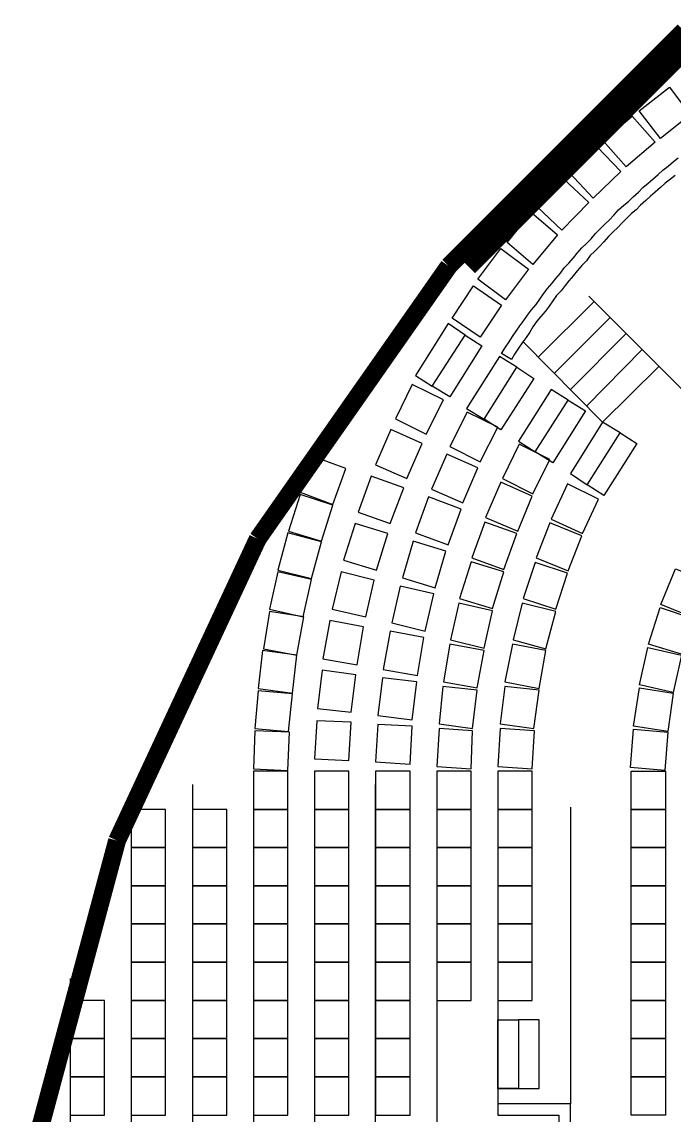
# Model space of a CAD drawing. Header units: millimetres. Extents: x -30921 to 91963, y -65754 to 26853.
# Drawn here: x -30015 to -21473, y 4031 to 18339 of the extents above; entities that cross this region are included whole.
import ezdxf

# ---------------------------------------------------------------- set-up
doc = ezdxf.new("R2010")
doc.units = ezdxf.units.MM
doc.header["$LTSCALE"] = 0.1
doc.header["$MEASUREMENT"] = 0
for name, color, linetype in [('GRADIN ESCALIER', 7, 'CONTINUOUS'), ('GRADINS_FIXES_BAS', 7, 'CONTINUOUS'), ('GRADINS_FIXES_HAUT', 7, 'CONTINUOUS'), ('SALLE CONTOUR', 7, 'CONTINUOUS')]:
    doc.layers.add(name, color=color, linetype=linetype)

msp = doc.modelspace()

# ---------------------------------------------------------------- linework, layer by layer
at = {"layer": 'GRADIN ESCALIER', "color": 7, "linetype": 'Continuous'}
for p, q in [((-21221.628, 13379.876), (-22591.628, 14749.876)), ((-23251.628, 13949.876), (-22521.628, 14679.876)), ((-23041.628, 13739.876), (-22311.628, 14469.876)), ((-22831.628, 13529.876), (-22101.628, 14259.876)), ((-22831.628, 13529.876), (-22101.628, 14259.876)), ((-22411.628, 13099.876), (-23451.628, 14149.876)), ((-22621.628, 13309.876), (-21891.628, 14049.876)), ((-22411.628, 13099.876), (-21671.628, 13829.876)), ((-27781.629, 8359.876), (-27781.629, -20820.124)), ((-26981.629, 8359.876), (-26981.629, -20820.124)), ((-26181.629, 8359.876), (-26181.629, -17670.124)), ((-25381.628, -70.124), (-25381.628, 8359.876)), ((-24581.628, 8359.876), (-24581.628, 2829.876)), ((-23781.629, 8359.876), (-23781.629, 4179.876)), ((-28581.628, 8189.876), (-28581.628, -20820.124)), ((-22831.628, 8059.876), (-22831.628, 4179.876)), ((-29381.628, 5819.876), (-29381.628, -20820.124))]:
    msp.add_line(p, q, dxfattribs=at)
for points in [[(-21461.628, 16329.876), (-21521.628, 16279.876), (-21591.628, 16229.876), (-21651.628, 16169.876), (-21721.628, 16109.876), (-21781.628, 16059.876), (-21841.628, 15999.876), (-21911.628, 15939.876), (-21971.628, 15879.876), (-22031.628, 15829.876), (-22091.628, 15769.876), (-22151.628, 15709.876), (-22211.628, 15649.876), (-22271.628, 15589.876), (-22331.628, 15529.876), (-22391.628, 15459.876), (-22451.628, 15399.876), (-22511.628, 15339.876), (-22571.628, 15279.876), (-22621.628, 15209.876), (-22681.628, 15149.876), (-22741.628, 15079.876), (-22791.628, 15019.876), (-22851.628, 14949.876), (-22901.628, 14889.876), (-22951.628, 14819.876), (-23011.628, 14759.876), (-23061.628, 14689.876), (-23111.628, 14619.876), (-23161.628, 14549.876), (-23221.628, 14479.876), (-23271.629, 14419.876), (-23321.628, 14349.876), (-23361.628, 14279.876), (-23411.628, 14209.876), (-23461.628, 14139.876), (-23511.629, 14069.876), (-23561.628, 13989.876), (-23601.628, 13919.876), (-23731.628, 13999.876), (-23681.628, 14079.876), (-23631.628, 14149.876), (-23591.628, 14219.876), (-23541.628, 14289.876), (-23491.628, 14359.876), (-23441.628, 14429.876), (-23391.629, 14499.876), (-23341.628, 14569.876), (-23281.628, 14639.876), (-23231.629, 14709.876), (-23181.628, 14779.876), (-23131.628, 14849.876), (-23071.628, 14919.876), (-23021.628, 14979.876), (-22961.628, 15049.876), (-22911.628, 15119.876), (-22851.628, 15179.876), (-22791.628, 15249.876), (-22741.628, 15309.876), (-22681.628, 15379.876), (-22621.628, 15439.876), (-22561.628, 15499.876), (-22501.628, 15569.876), (-22441.628, 15629.876), (-22381.628, 15689.876), (-22321.628, 15749.876), (-22261.628, 15809.876), (-22201.628, 15879.876), (-22131.628, 15939.876), (-22071.628, 15989.876), (-22011.628, 16049.876), (-21941.628, 16109.876), (-21881.628, 16169.876), (-21811.628, 16229.876), (-21751.628, 16279.876), (-21681.628, 16339.876), (-21621.628, 16399.876), (-21551.628, 16449.876), (-21481.628, 16509.876), (-21421.628, 16559.876)], [(-24211.628, 14239.876), (-24431.628, 14389.876), (-24861.628, 13709.876), (-24641.629, 13569.876), (-24211.628, 14239.876), (-23991.628, 14099.876), (-24411.628, 13429.876), (-24641.629, 13569.876)], [(-23531.628, 13819.876), (-23761.628, 13959.876), (-24191.628, 13279.876), (-23961.628, 13139.876), (-23531.628, 13819.876), (-23311.628, 13669.876), (-23741.628, 12999.876), (-23961.628, 13139.876)], [(-22861.628, 13389.876), (-23081.628, 13529.876), (-23511.629, 12849.876), (-23291.628, 12709.876), (-22861.628, 13389.876), (-22631.628, 13249.876), (-23061.628, 12569.876), (-23291.628, 12709.876)], [(-22181.629, 12959.876), (-22411.628, 13099.876), (-22831.628, 12429.876), (-22611.628, 12279.876), (-22181.629, 12959.876), (-21961.628, 12819.876), (-22391.628, 12139.876), (-22611.628, 12279.876)], [(-23511.629, 4379.876), (-23781.629, 4379.876), (-23511.629, 4379.876), (-23781.629, 4379.876), (-23781.629, 5279.876), (-23511.629, 5279.876), (-23511.629, 4379.876), (-23241.628, 4379.876), (-23241.628, 5279.876), (-23511.629, 5279.876)]]:
    msp.add_lwpolyline(points, dxfattribs=at)
msp.add_lwpolyline([(-23781.629, 4029.876), (-22981.629, 4029.876), (-22981.629, 359.876), (-22831.628, 359.876), (-22831.628, 4179.876), (-23781.629, 4179.876)], close=True, dxfattribs=at)
at = {"layer": 'GRADINS_FIXES_BAS', "color": 7, "linetype": 'Continuous'}
for points in [[(-21456.628, 11182.876), (-21036.628, 11012.876), (-21226.628, 10542.876), (-21646.628, 10712.876)], [(-21656.628, 10672.876), (-21226.628, 10532.876), (-21376.628, 10062.876), (-21806.628, 10192.876)], [(-21816.628, 10152.876), (-21376.628, 10052.876), (-21486.628, 9562.876), (-21926.628, 9662.876)], [(-21926.628, 9622.876), (-21486.628, 9552.876), (-21556.629, 9052.876), (-22006.628, 9122.876)], [(-22006.628, 9082.876), (-21556.629, 9042.876), (-21596.628, 8542.876), (-22046.628, 8582.876)], [(-22036.629, 8532.876), (-21586.629, 8532.876), (-21586.629, 8032.876), (-22036.629, 8032.876)], [(-22036.629, 8032.876), (-21586.629, 8032.876), (-21586.629, 7532.876), (-22036.629, 7532.876)], [(-22036.629, 7532.876), (-21586.629, 7532.876), (-21586.629, 7032.876), (-22036.629, 7032.876)], [(-22036.629, 7032.876), (-21586.629, 7032.876), (-21586.629, 6532.876), (-22036.629, 6532.876)], [(-22036.629, 6532.876), (-21586.629, 6532.876), (-21586.629, 6032.876), (-22036.629, 6032.876)], [(-22036.629, 6032.876), (-21586.629, 6032.876), (-21586.629, 5532.876), (-22036.629, 5532.876)], [(-22036.629, 5532.876), (-21586.629, 5532.876), (-21586.629, 5032.876), (-22036.629, 5032.876)], [(-22036.629, 5032.876), (-21586.629, 5032.876), (-21586.629, 4532.876), (-22036.629, 4532.876)], [(-22036.629, 4532.876), (-21586.629, 4532.876), (-21586.629, 4032.876), (-22036.629, 4032.876)]]:
    msp.add_lwpolyline(points, close=True, dxfattribs=at)
at = {"layer": 'GRADINS_FIXES_HAUT', "color": 7, "linetype": 'Continuous'}
for points in [[(-21651.628, 16812.876), (-21931.628, 17172.876), (-21531.628, 17482.876), (-21261.628, 17122.876)], [(-22101.628, 16442.876), (-22401.628, 16782.876), (-22021.629, 17102.876), (-21721.628, 16762.876)], [(-22531.628, 16032.876), (-22841.628, 16362.876), (-22481.628, 16702.876), (-22171.628, 16382.876)], [(-22941.628, 15612.876), (-23271.629, 15922.876), (-22921.628, 16282.876), (-22591.628, 15972.876)], [(-23321.628, 15162.876), (-23661.628, 15452.876), (-23341.628, 15842.876), (-23001.628, 15552.876)], [(-23681.628, 14702.876), (-24041.628, 14972.876), (-23741.628, 15372.876), (-23381.628, 15102.876)], [(-24011.628, 14212.876), (-24381.628, 14462.876), (-24101.628, 14882.876), (-23731.628, 14632.876)], [(-24491.628, 13392.876), (-24901.628, 13592.876), (-25121.628, 13142.876), (-24721.628, 12942.876)], [(-23781.629, 13032.876), (-24181.628, 13232.876), (-24411.628, 12782.876), (-24011.628, 12582.876)], [(-24771.628, 12822.876), (-25181.628, 13002.876), (-25381.628, 12542.876), (-24971.628, 12362.876)], [(-23101.628, 12612.876), (-23501.628, 12812.876), (-23721.628, 12362.876), (-23321.628, 12162.876)], [(-25771.629, 12492.876), (-26201.628, 12652.876), (-26371.628, 12182.876), (-25941.628, 12022.876)], [(-24041.628, 12502.876), (-24451.628, 12682.876), (-24651.628, 12222.876), (-24241.628, 12042.876)], [(-25011.628, 12242.876), (-25441.628, 12392.876), (-25611.628, 11922.876), (-25191.628, 11772.876)], [(-23331.628, 12132.876), (-23741.628, 12312.876), (-23941.628, 11852.876), (-23521.628, 11672.876)], [(-22461.628, 12092.876), (-22871.628, 12292.876), (-23081.628, 11832.876), (-22671.628, 11642.876)], [(-25941.628, 12012.876), (-26371.628, 12152.876), (-26521.628, 11672.876), (-26091.629, 11542.876)], [(-24261.628, 11962.876), (-24691.628, 12122.876), (-24861.628, 11652.876), (-24431.628, 11492.876)], [(-25221.628, 11642.876), (-25651.628, 11772.876), (-25801.628, 11292.876), (-25371.628, 11162.876)], [(-23531.628, 11642.876), (-23951.628, 11792.876), (-24121.628, 11322.876), (-23701.628, 11172.876)], [(-22681.628, 11612.876), (-23101.628, 11782.876), (-23281.628, 11322.876), (-22861.628, 11152.876)], [(-26091.629, 11532.876), (-26531.629, 11652.876), (-26661.628, 11162.876), (-26221.628, 11052.876)], [(-24461.628, 11412.876), (-24891.628, 11542.876), (-25031.628, 11062.876), (-24601.628, 10932.876)], [(-23701.628, 11142.876), (-24131.628, 11272.876), (-24281.628, 10792.876), (-23851.628, 10662.876)], [(-22871.628, 11122.876), (-23291.628, 11262.876), (-23451.628, 10792.876), (-23021.628, 10652.876)], [(-26221.628, 11042.876), (-26661.628, 11142.876), (-26771.628, 10652.876), (-26331.628, 10552.876)], [(-25401.628, 11032.876), (-25831.628, 11142.876), (-25951.628, 10652.876), (-25511.628, 10552.876)], [(-24621.628, 10852.876), (-25061.628, 10952.876), (-25171.628, 10472.876), (-24731.628, 10362.876)], [(-23851.628, 10632.876), (-24291.628, 10732.876), (-24401.628, 10252.876), (-23961.628, 10142.876)], [(-23021.628, 10622.876), (-23461.628, 10732.876), (-23581.628, 10252.876), (-23151.628, 10132.876)], [(-26321.628, 10552.876), (-26771.628, 10622.876), (-26851.628, 10132.876), (-26411.628, 10052.876)], [(-25541.628, 10422.876), (-25981.628, 10502.876), (-26071.628, 10002.876), (-25621.628, 9922.876)], [(-24751.628, 10282.876), (-25191.628, 10362.876), (-25281.628, 9862.876), (-24831.628, 9782.876)], [(-23961.628, 10112.876), (-24411.628, 10192.876), (-24491.628, 9702.876), (-24051.628, 9622.876)], [(-23151.628, 10112.876), (-23591.628, 10192.876), (-23691.628, 9702.876), (-23241.628, 9612.876)], [(-26411.628, 10052.876), (-26861.628, 10112.876), (-26921.628, 9612.876), (-26471.628, 9552.876)], [(-25641.628, 9792.876), (-26081.628, 9852.876), (-26141.628, 9352.876), (-25701.628, 9302.876)], [(-24841.629, 9702.876), (-25291.628, 9752.876), (-25351.628, 9262.876), (-24901.628, 9202.876)], [(-24051.628, 9592.876), (-24501.628, 9642.876), (-24551.628, 9152.876), (-24111.628, 9092.876)], [(-23241.628, 9592.876), (-23691.628, 9642.876), (-23751.628, 9152.876), (-23311.628, 9092.876)], [(-26471.628, 9542.876), (-26921.628, 9582.876), (-26961.628, 9092.876), (-26521.628, 9052.876)], [(-25701.628, 9172.876), (-26151.628, 9192.876), (-26181.629, 8692.876), (-25731.629, 8672.876)], [(-26511.628, 9042.876), (-26961.628, 9062.876), (-26981.629, 8562.876), (-26531.629, 8542.876)], [(-24901.628, 9122.876), (-25351.628, 9142.876), (-25381.628, 8652.876), (-24931.629, 8622.876)], [(-24111.628, 9062.876), (-24551.628, 9092.876), (-24581.628, 8592.876), (-24131.628, 8562.876)], [(-23301.628, 9062.876), (-23751.628, 9092.876), (-23781.629, 8592.876), (-23331.628, 8562.876)], [(-26531.629, 8532.876), (-26981.629, 8532.876), (-26981.629, 8032.876), (-26531.629, 8032.876)], [(-25731.629, 8532.876), (-26181.629, 8532.876), (-26181.629, 8032.876), (-25731.629, 8032.876)], [(-24931.629, 8532.876), (-25381.628, 8532.876), (-25381.628, 8032.876), (-24931.629, 8032.876)], [(-24131.628, 8532.876), (-24581.628, 8532.876), (-24581.628, 8032.876), (-24131.628, 8032.876)], [(-23331.628, 8532.876), (-23781.629, 8532.876), (-23781.629, 8032.876), (-23331.628, 8032.876)], [(-28131.628, 8032.876), (-28581.628, 8032.876), (-28581.628, 7532.876), (-28131.628, 7532.876)], [(-27331.628, 8032.876), (-27781.629, 8032.876), (-27781.629, 7532.876), (-27331.628, 7532.876)], [(-26531.629, 8032.876), (-26981.629, 8032.876), (-26981.629, 7532.876), (-26531.629, 7532.876)], [(-25731.629, 8032.876), (-26181.629, 8032.876), (-26181.629, 7532.876), (-25731.629, 7532.876)], [(-24931.629, 8032.876), (-25381.628, 8032.876), (-25381.628, 7532.876), (-24931.629, 7532.876)], [(-24131.628, 8032.876), (-24581.628, 8032.876), (-24581.628, 7532.876), (-24131.628, 7532.876)], [(-23331.628, 8032.876), (-23781.629, 8032.876), (-23781.629, 7532.876), (-23331.628, 7532.876)], [(-28131.628, 7532.876), (-28581.628, 7532.876), (-28581.628, 7032.876), (-28131.628, 7032.876)], [(-27331.628, 7532.876), (-27781.629, 7532.876), (-27781.629, 7032.876), (-27331.628, 7032.876)], [(-26531.629, 7532.876), (-26981.629, 7532.876), (-26981.629, 7032.876), (-26531.629, 7032.876)], [(-25731.629, 7532.876), (-26181.629, 7532.876), (-26181.629, 7032.876), (-25731.629, 7032.876)], [(-24931.629, 7532.876), (-25381.628, 7532.876), (-25381.628, 7032.876), (-24931.629, 7032.876)], [(-24131.628, 7532.876), (-24581.628, 7532.876), (-24581.628, 7032.876), (-24131.628, 7032.876)], [(-23331.628, 7532.876), (-23781.629, 7532.876), (-23781.629, 7032.876), (-23331.628, 7032.876)], [(-28131.628, 7032.876), (-28581.628, 7032.876), (-28581.628, 6532.876), (-28131.628, 6532.876)], [(-27331.628, 7032.876), (-27781.629, 7032.876), (-27781.629, 6532.876), (-27331.628, 6532.876)], [(-26531.629, 7032.876), (-26981.629, 7032.876), (-26981.629, 6532.876), (-26531.629, 6532.876)], [(-25731.629, 7032.876), (-26181.629, 7032.876), (-26181.629, 6532.876), (-25731.629, 6532.876)], [(-24931.629, 7032.876), (-25381.628, 7032.876), (-25381.628, 6532.876), (-24931.629, 6532.876)], [(-24131.628, 7032.876), (-24581.628, 7032.876), (-24581.628, 6532.876), (-24131.628, 6532.876)], [(-23331.628, 7032.876), (-23781.629, 7032.876), (-23781.629, 6532.876), (-23331.628, 6532.876)], [(-28131.628, 6532.876), (-28581.628, 6532.876), (-28581.628, 6032.876), (-28131.628, 6032.876)], [(-27331.628, 6532.876), (-27781.629, 6532.876), (-27781.629, 6032.876), (-27331.628, 6032.876)], [(-26531.629, 6532.876), (-26981.629, 6532.876), (-26981.629, 6032.876), (-26531.629, 6032.876)], [(-25731.629, 6532.876), (-26181.629, 6532.876), (-26181.629, 6032.876), (-25731.629, 6032.876)], [(-24931.629, 6532.876), (-25381.628, 6532.876), (-25381.628, 6032.876), (-24931.629, 6032.876)], [(-24131.628, 6532.876), (-24581.628, 6532.876), (-24581.628, 6032.876), (-24131.628, 6032.876)], [(-23331.628, 6532.876), (-23781.629, 6532.876), (-23781.629, 6032.876), (-23331.628, 6032.876)], [(-28131.628, 6032.876), (-28581.628, 6032.876), (-28581.628, 5532.876), (-28131.628, 5532.876)], [(-27331.628, 6032.876), (-27781.629, 6032.876), (-27781.629, 5532.876), (-27331.628, 5532.876)], [(-26531.629, 6032.876), (-26981.629, 6032.876), (-26981.629, 5532.876), (-26531.629, 5532.876)], [(-25731.629, 6032.876), (-26181.629, 6032.876), (-26181.629, 5532.876), (-25731.629, 5532.876)], [(-24931.629, 6032.876), (-25381.628, 6032.876), (-25381.628, 5532.876), (-24931.629, 5532.876)], [(-24131.628, 6032.876), (-24581.628, 6032.876), (-24581.628, 5532.876), (-24131.628, 5532.876)], [(-23331.628, 6032.876), (-23781.629, 6032.876), (-23781.629, 5532.876), (-23331.628, 5532.876)], [(-28931.629, 5532.876), (-29381.628, 5532.876), (-29381.628, 5032.876), (-28931.629, 5032.876)], [(-28131.628, 5532.876), (-28581.628, 5532.876), (-28581.628, 5032.876), (-28131.628, 5032.876)], [(-27331.628, 5532.876), (-27781.629, 5532.876), (-27781.629, 5032.876), (-27331.628, 5032.876)], [(-26531.629, 5532.876), (-26981.629, 5532.876), (-26981.629, 5032.876), (-26531.629, 5032.876)], [(-25731.629, 5532.876), (-26181.629, 5532.876), (-26181.629, 5032.876), (-25731.629, 5032.876)], [(-24931.629, 5532.876), (-25381.628, 5532.876), (-25381.628, 5032.876), (-24931.629, 5032.876)], [(-28931.629, 5032.876), (-29381.628, 5032.876), (-29381.628, 4532.876), (-28931.629, 4532.876)], [(-28131.628, 5032.876), (-28581.628, 5032.876), (-28581.628, 4532.876), (-28131.628, 4532.876)], [(-27331.628, 5032.876), (-27781.629, 5032.876), (-27781.629, 4532.876), (-27331.628, 4532.876)], [(-26531.629, 5032.876), (-26981.629, 5032.876), (-26981.629, 4532.876), (-26531.629, 4532.876)], [(-25731.629, 5032.876), (-26181.629, 5032.876), (-26181.629, 4532.876), (-25731.629, 4532.876)], [(-24931.629, 5032.876), (-25381.628, 5032.876), (-25381.628, 4532.876), (-24931.629, 4532.876)], [(-28931.629, 4532.876), (-29381.628, 4532.876), (-29381.628, 4032.876), (-28931.629, 4032.876)], [(-28131.628, 4532.876), (-28581.628, 4532.876), (-28581.628, 4032.876), (-28131.628, 4032.876)], [(-27331.628, 4532.876), (-27781.629, 4532.876), (-27781.629, 4032.876), (-27331.628, 4032.876)], [(-26531.629, 4532.876), (-26981.629, 4532.876), (-26981.629, 4032.876), (-26531.629, 4032.876)], [(-25731.629, 4532.876), (-26181.629, 4532.876), (-26181.629, 4032.876), (-25731.629, 4032.876)], [(-24931.629, 4532.876), (-25381.628, 4532.876), (-25381.628, 4032.876), (-24931.629, 4032.876)]]:
    msp.add_lwpolyline(points, close=True, dxfattribs=at)
at = {"layer": 'SALLE CONTOUR', "color": 7, "linetype": 'Continuous', "const_width": 234.696}
for points in [[(-21341.863, 18221.623), (-24423.981, 15141.741)], [(-24162.628, 15132.876), (-21081.628, 18213.876)], [(-24423.981, 15141.741), (-26925.276, 11572.648)], [(-26925.276, 11572.648), (-28767.709, 7624.317)], [(-28767.709, 7624.317), (-29897.236, 3414.726)]]:
    msp.add_lwpolyline(points, dxfattribs=at)

doc.saveas('drawing.dxf')
